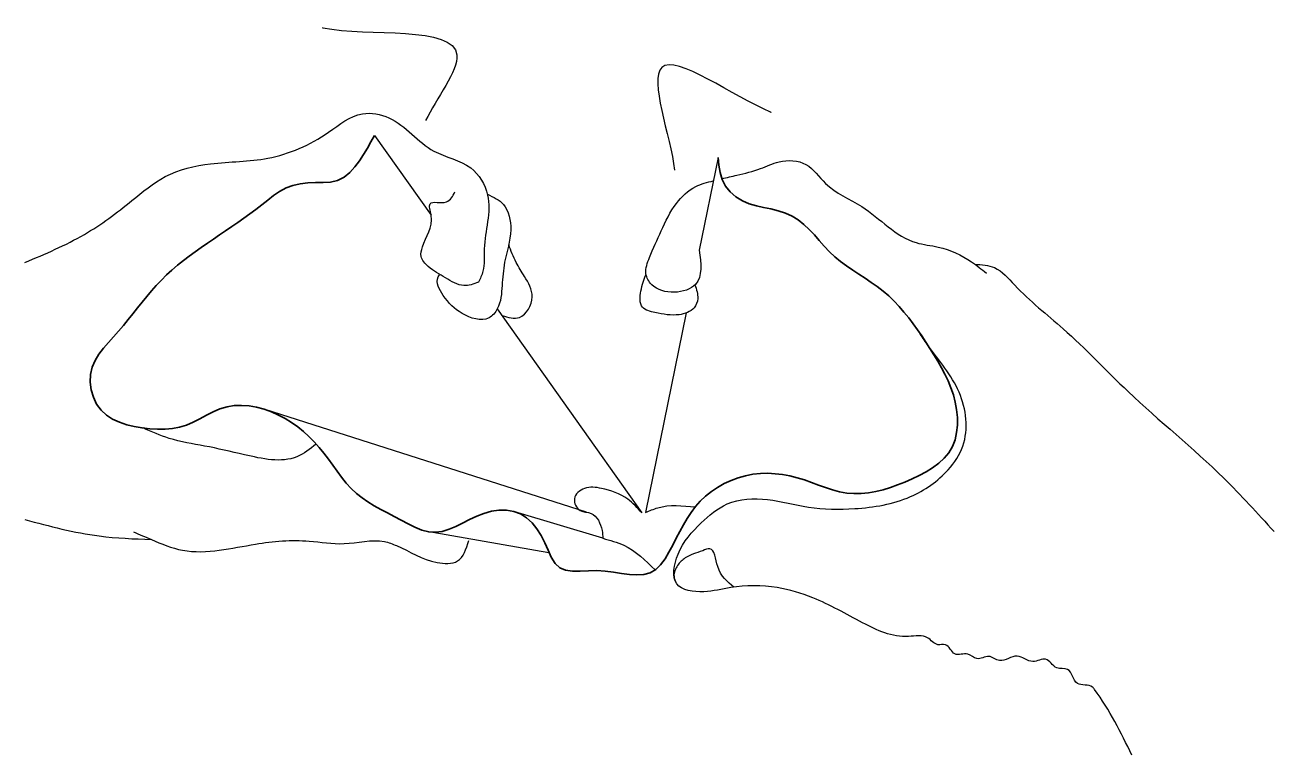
# Model space of a CAD drawing. Header units: inches. Extents: x -9 to 49, y -7 to 10.3.
# Drawn here: x 45.693 to 49.045, y 6.91 to 8.869 of the extents above; entities that cross this region are included whole.
import ezdxf

# ---------------------------------------------------------------- set-up
doc = ezdxf.new("R2010")
doc.units = ezdxf.units.IN
doc.header["$MEASUREMENT"] = 0
doc.layers.add('A-LINE-HVY', color=7, linetype='Continuous')
doc.layers.add('A-LINE-SCREEN', color=7, linetype='Continuous')

# ---------------------------------------------------------------- blocks, each defined once
blk = doc.blocks.new('block 102')
at = {"layer": 'A-LINE-SCREEN', "color": 8, "lineweight": 25}
blk.add_open_spline([(47.5024, 8.265), (47.5072, 8.2296), (47.512, 8.1942), (47.4927, 8.1733), (47.4682, 8.1466), (47.4044, 8.1436), (47.3751, 8.1722), (47.3668, 8.1804), (47.3612, 8.1911), (47.3598, 8.202), (47.358, 8.2164), (47.3635, 8.2311), (47.3691, 8.2453), (47.3792, 8.2702), (47.3898, 8.2932), (47.4006, 8.3166), (47.4123, 8.342), (47.4242, 8.3679), (47.4414, 8.3906), (47.4554, 8.409), (47.4729, 8.4254), (47.4932, 8.4356), (47.508, 8.443), (47.5243, 8.4471), (47.5405, 8.4511)], degree=3, knots=[0, 0, 0, 0, 1, 1, 1, 2, 2, 2, 3, 3, 3, 4, 4, 4, 5, 5, 5, 6, 6, 6, 7, 7, 7, 8, 8, 8, 8], dxfattribs=at)
blk = doc.blocks.new('block 103')
at = {"layer": 'A-LINE-SCREEN', "color": 8, "lineweight": 25}
blk.add_open_spline([(47.5635, 8.4567), (47.5769, 8.4599), (47.5903, 8.463), (47.6037, 8.4662), (47.6252, 8.4712), (47.6469, 8.4763), (47.6675, 8.484), (47.6838, 8.4901), (47.6994, 8.4977), (47.7168, 8.5018), (47.7409, 8.5076), (47.7683, 8.5065), (47.789, 8.495), (47.81, 8.4834), (47.8241, 8.4612), (47.8417, 8.4441), (47.8694, 8.4172), (47.9059, 8.4032), (47.9386, 8.3821), (47.9886, 8.3499), (48.0299, 8.3014), (48.0848, 8.2852), (48.1038, 8.2796), (48.1245, 8.2778), (48.1443, 8.2733), (48.1764, 8.266), (48.2064, 8.2516), (48.2336, 8.2334), (48.2474, 8.2241), (48.2605, 8.2139), (48.2735, 8.2037)], degree=3, knots=[0, 0, 0, 0, 1, 1, 1, 2, 2, 2, 3, 3, 3, 4, 4, 4, 5, 5, 5, 6, 6, 6, 7, 7, 7, 8, 8, 8, 9, 9, 9, 10, 10, 10, 10], dxfattribs=at)
blk = doc.blocks.new('block 104')
at = {"layer": 'A-LINE-SCREEN', "color": 8, "lineweight": 25}
blk.add_open_spline([(48.2424, 8.2273), (48.2607, 8.2261), (48.2791, 8.2249), (48.2948, 8.2181), (48.3159, 8.2089), (48.3322, 8.1894), (48.3492, 8.1714), (48.3906, 8.1274), (48.436, 8.0925), (48.4792, 8.0541), (48.5391, 8.0011), (48.5948, 7.9415), (48.6537, 7.8857), (48.7376, 7.8062), (48.8279, 7.7342), (48.9101, 7.6536), (48.9569, 7.6077), (49.001, 7.5589), (49.0451, 7.5102)], degree=3, knots=[0, 0, 0, 0, 1, 1, 1, 2, 2, 2, 3, 3, 3, 4, 4, 4, 5, 5, 5, 6, 6, 6, 6], dxfattribs=at)
blk = doc.blocks.new('block 105')
at = {"layer": 'A-LINE-SCREEN', "color": 8, "lineweight": 25}
blk.add_open_spline([(48.6638, 6.9104), (48.634, 6.9705), (48.6043, 7.0307), (48.5633, 7.0865), (48.5617, 7.0886), (48.5601, 7.0908), (48.5582, 7.0924), (48.5479, 7.1012), (48.5284, 7.0954), (48.5174, 7.1026), (48.5053, 7.1105), (48.5032, 7.134), (48.491, 7.1401), (48.4832, 7.144), (48.4712, 7.1408), (48.462, 7.1443), (48.4502, 7.1489), (48.4429, 7.1646), (48.4323, 7.1673), (48.4224, 7.1698), (48.4098, 7.1614), (48.3982, 7.1613), (48.3831, 7.1612), (48.3699, 7.1753), (48.3557, 7.1758), (48.3404, 7.1764), (48.324, 7.1614), (48.3088, 7.1639), (48.2991, 7.1655), (48.29, 7.1743), (48.2799, 7.1749), (48.2692, 7.1757), (48.2576, 7.1672), (48.2476, 7.169), (48.2394, 7.1704), (48.2324, 7.1786), (48.2237, 7.1809), (48.2124, 7.184), (48.1984, 7.177), (48.1888, 7.1818), (48.1791, 7.1865), (48.1738, 7.2033), (48.1633, 7.2064), (48.1572, 7.2082), (48.1494, 7.2054), (48.1429, 7.2064), (48.1322, 7.208), (48.1249, 7.2194), (48.1156, 7.2251), (48.1013, 7.2341), (48.0825, 7.2296), (48.0646, 7.2285), (48.0194, 7.2259), (47.9796, 7.2449), (47.9412, 7.2651), (47.8965, 7.2886), (47.8535, 7.3137), (47.8075, 7.3323), (47.777, 7.3447), (47.7452, 7.3542), (47.7122, 7.3595), (47.6706, 7.3663), (47.6272, 7.3662), (47.5871, 7.3595), (47.5636, 7.3556), (47.5413, 7.3495), (47.5147, 7.3485), (47.4874, 7.3475), (47.4557, 7.3519), (47.4424, 7.3698), (47.4284, 7.3885), (47.4348, 7.4219), (47.4458, 7.4489), (47.4603, 7.4845), (47.4827, 7.509), (47.5079, 7.5331), (47.5288, 7.553), (47.5515, 7.5726), (47.5777, 7.5841), (47.6107, 7.5986), (47.6492, 7.6002), (47.6858, 7.596), (47.7234, 7.5918), (47.7591, 7.5814), (47.7956, 7.5756), (47.8363, 7.5692), (47.8781, 7.5686), (47.9199, 7.5714), (47.9713, 7.5748), (48.0227, 7.5833), (48.0697, 7.6037), (48.1078, 7.6203), (48.1429, 7.6447), (48.171, 7.676), (48.1877, 7.6947), (48.2019, 7.7159), (48.2101, 7.7392), (48.2261, 7.7848), (48.2193, 7.8386), (48.1999, 7.8839), (48.1798, 7.9305), (48.1463, 7.968), (48.1172, 8.0085), (48.1097, 8.019), (48.1024, 8.0297), (48.0952, 8.0404)], degree=3, knots=[0, 0, 0, 0, 1, 1, 1, 2, 2, 2, 3, 3, 3, 4, 4, 4, 5, 5, 5, 6, 6, 6, 7, 7, 7, 8, 8, 8, 9, 9, 9, 10, 10, 10, 11, 11, 11, 12, 12, 12, 13, 13, 13, 14, 14, 14, 15, 15, 15, 16, 16, 16, 17, 17, 17, 18, 18, 18, 19, 19, 19, 20, 20, 20, 21, 21, 21, 22, 22, 22, 23, 23, 23, 24, 24, 24, 25, 25, 25, 26, 26, 26, 27, 27, 27, 28, 28, 28, 29, 29, 29, 30, 30, 30, 31, 31, 31, 32, 32, 32, 33, 33, 33, 34, 34, 34, 35, 35, 35, 35], dxfattribs=at)
blk = doc.blocks.new('block 106')
at = {"layer": 'A-LINE-SCREEN', "color": 8, "lineweight": 25}
blk.add_open_spline([(47.4912, 8.1717), (47.4954, 8.1596), (47.4996, 8.1475), (47.4986, 8.135), (47.4979, 8.1262), (47.4946, 8.1173), (47.489, 8.1105), (47.4795, 8.099), (47.4635, 8.0938), (47.4485, 8.0919), (47.4266, 8.089), (47.4067, 8.0929), (47.3839, 8.0977), (47.3712, 8.1005), (47.3575, 8.1035), (47.3504, 8.1119), (47.342, 8.122), (47.3431, 8.1399), (47.3461, 8.1554), (47.3493, 8.1723), (47.3546, 8.1865), (47.36, 8.2006)], degree=3, knots=[0, 0, 0, 0, 1, 1, 1, 2, 2, 2, 3, 3, 3, 4, 4, 4, 5, 5, 5, 6, 6, 6, 7, 7, 7, 7], dxfattribs=at)
blk = doc.blocks.new('block 107')
at = {"layer": 'A-LINE-SCREEN', "color": 8, "lineweight": 25}
blk.add_open_spline([(47.5958, 7.3609), (47.5782, 7.3751), (47.5606, 7.3894), (47.5522, 7.416), (47.5459, 7.4359), (47.5447, 7.4625), (47.5308, 7.4639), (47.5256, 7.4643), (47.5187, 7.4613), (47.512, 7.4587), (47.4945, 7.452), (47.4788, 7.4482), (47.465, 7.4391), (47.4573, 7.434), (47.4503, 7.4272), (47.4447, 7.4191), (47.4385, 7.4103), (47.4341, 7.3999), (47.435, 7.3896), (47.4352, 7.3866), (47.4359, 7.3835), (47.4369, 7.3806), (47.4374, 7.3791), (47.438, 7.3777), (47.4386, 7.3763)], degree=3, knots=[0, 0, 0, 0, 1, 1, 1, 2, 2, 2, 3, 3, 3, 4, 4, 4, 5, 5, 5, 6, 6, 6, 7, 7, 7, 8, 8, 8, 8], dxfattribs=at)
blk = doc.blocks.new('block 108')
at = {"layer": 'A-LINE-SCREEN', "color": 8, "lineweight": 25}
blk.add_open_spline([(45.6933, 7.5421), (45.7592, 7.5245), (45.8252, 7.5069), (45.8925, 7.4982), (45.9387, 7.4922), (45.9855, 7.4904), (46.0324, 7.4886)], degree=3, knots=[0, 0, 0, 0, 1, 1, 1, 2, 2, 2, 2], dxfattribs=at)
blk = doc.blocks.new('block 109')
at = {"layer": 'A-LINE-SCREEN', "color": 8, "lineweight": 25}
blk.add_open_spline([(45.9844, 7.5092), (46.0003, 7.5023), (46.0163, 7.4955), (46.0324, 7.4886), (46.0596, 7.477), (46.0872, 7.4653), (46.116, 7.4598), (46.1482, 7.4538), (46.1819, 7.4555), (46.2148, 7.4598), (46.2476, 7.4641), (46.2796, 7.471), (46.3121, 7.4763), (46.3596, 7.484), (46.4082, 7.4882), (46.4561, 7.4845), (46.4872, 7.4821), (46.5181, 7.4763), (46.5494, 7.4776), (46.5857, 7.4792), (46.6226, 7.4902), (46.6577, 7.4831), (46.669, 7.4809), (46.68, 7.4768), (46.6907, 7.4722), (46.7267, 7.4565), (46.758, 7.435), (46.799, 7.4269), (46.8182, 7.4231), (46.8396, 7.4223), (46.8539, 7.431), (46.8701, 7.441), (46.8771, 7.4634), (46.884, 7.4859)], degree=3, knots=[0, 0, 0, 0, 1, 1, 1, 2, 2, 2, 3, 3, 3, 4, 4, 4, 5, 5, 5, 6, 6, 6, 7, 7, 7, 8, 8, 8, 9, 9, 9, 10, 10, 10, 11, 11, 11, 11], dxfattribs=at)
blk = doc.blocks.new('block 110')
at = {"layer": 'A-LINE-SCREEN', "color": 8, "lineweight": 25}
blk.add_open_spline([(46.4749, 7.7448), (46.4583, 7.7315), (46.4417, 7.7183), (46.4232, 7.7107), (46.3811, 7.6933), (46.3296, 7.7051), (46.282, 7.7162), (46.2451, 7.7247), (46.2106, 7.7327), (46.175, 7.7395), (46.1435, 7.7454), (46.1112, 7.7505), (46.0804, 7.76), (46.0563, 7.7675), (46.0332, 7.7777), (46.01, 7.7879)], degree=3, knots=[0, 0, 0, 0, 1, 1, 1, 2, 2, 2, 3, 3, 3, 4, 4, 4, 5, 5, 5, 5], dxfattribs=at)
blk = doc.blocks.new('block 111')
at = {"layer": 'A-LINE-SCREEN', "color": 8, "lineweight": 25}
blk.add_open_spline([(45.6933, 8.232), (45.7477, 8.255), (45.8021, 8.278), (45.8527, 8.3074), (45.8975, 8.3335), (45.9394, 8.3648), (45.9802, 8.3979), (46.0089, 8.4212), (46.0371, 8.4454), (46.0693, 8.4623), (46.1065, 8.4818), (46.1489, 8.4915), (46.1914, 8.4966), (46.2432, 8.5028), (46.295, 8.5022), (46.345, 8.5117), (46.4025, 8.5226), (46.4576, 8.547), (46.5082, 8.5816), (46.5376, 8.6017), (46.5655, 8.6252), (46.5987, 8.6309), (46.622, 8.6349), (46.6478, 8.6301), (46.67, 8.62), (46.7163, 8.5988), (46.747, 8.5544), (46.7907, 8.5309), (46.8224, 8.5138), (46.8609, 8.5077), (46.8895, 8.4856), (46.912, 8.4682), (46.9284, 8.4408), (46.9347, 8.413), (46.9454, 8.3659), (46.9272, 8.3177), (46.9256, 8.2686), (46.9249, 8.2482), (46.9272, 8.2276), (46.9222, 8.2085), (46.9195, 8.1984), (46.9148, 8.1887), (46.9102, 8.179)], degree=3, knots=[0, 0, 0, 0, 1, 1, 1, 2, 2, 2, 3, 3, 3, 4, 4, 4, 5, 5, 5, 6, 6, 6, 7, 7, 7, 8, 8, 8, 9, 9, 9, 10, 10, 10, 11, 11, 11, 12, 12, 12, 13, 13, 13, 14, 14, 14, 14], dxfattribs=at)
blk = doc.blocks.new('block 112')
at = {"layer": 'A-LINE-SCREEN', "color": 8, "lineweight": 25}
blk.add_open_spline([(46.9343, 8.415), (46.9502, 8.4075), (46.9662, 8.4), (46.9771, 8.3878), (46.9922, 8.3707), (46.9974, 8.3444), (46.9968, 8.32), (46.996, 8.2892), (46.986, 8.2614), (46.9805, 8.2325), (46.9766, 8.2121), (46.975, 8.1912), (46.9736, 8.1699), (46.9722, 8.1485), (46.9711, 8.1268), (46.9608, 8.1075), (46.9555, 8.0976), (46.9478, 8.0883), (46.9385, 8.0833), (46.9177, 8.0723), (46.8886, 8.0825), (46.8664, 8.0953), (46.8451, 8.1076), (46.8301, 8.1224), (46.8158, 8.1434), (46.8052, 8.1589), (46.795, 8.1778), (46.802, 8.1931), (46.803, 8.1951), (46.8042, 8.1971), (46.8055, 8.1991)], degree=3, knots=[0, 0, 0, 0, 1, 1, 1, 2, 2, 2, 3, 3, 3, 4, 4, 4, 5, 5, 5, 6, 6, 6, 7, 7, 7, 8, 8, 8, 9, 9, 9, 10, 10, 10, 10], dxfattribs=at)
blk = doc.blocks.new('block 113')
at = {"layer": 'A-LINE-SCREEN', "color": 8, "lineweight": 25}
blk.add_open_spline([(46.9102, 8.179), (46.8969, 8.1742), (46.8836, 8.1693), (46.8707, 8.1699), (46.8537, 8.1708), (46.8373, 8.1813), (46.8218, 8.1905), (46.8054, 8.2003), (46.79, 8.2087), (46.7754, 8.2214), (46.7669, 8.2288), (46.7587, 8.2377), (46.7566, 8.248), (46.7549, 8.2562), (46.7571, 8.2652), (46.76, 8.2737), (46.7699, 8.3025), (46.788, 8.3247), (46.783, 8.3585), (46.7812, 8.3705), (46.7765, 8.3839), (46.7806, 8.3895), (46.7864, 8.3975), (46.81, 8.3899), (46.8243, 8.3946), (46.8356, 8.3984), (46.8411, 8.4098), (46.8467, 8.4212)], degree=3, knots=[0, 0, 0, 0, 1, 1, 1, 2, 2, 2, 3, 3, 3, 4, 4, 4, 5, 5, 5, 6, 6, 6, 7, 7, 7, 8, 8, 8, 9, 9, 9, 9], dxfattribs=at)
blk = doc.blocks.new('block 114')
at = {"layer": 'A-LINE-SCREEN', "color": 8, "lineweight": 25}
blk.add_open_spline([(46.9737, 8.0894), (46.99, 8.0846), (47.0062, 8.0798), (47.0201, 8.0847), (47.0392, 8.0915), (47.0537, 8.1171), (47.0544, 8.1396), (47.055, 8.1599), (47.0443, 8.1776), (47.0338, 8.1944), (47.0259, 8.2071), (47.0181, 8.2192), (47.0114, 8.2321), (47.0035, 8.2472), (46.9971, 8.2633), (46.9913, 8.2795)], degree=3, knots=[0, 0, 0, 0, 1, 1, 1, 2, 2, 2, 3, 3, 3, 4, 4, 4, 5, 5, 5, 5], dxfattribs=at)
blk = doc.blocks.new('block 243')
at = {"layer": 'A-LINE-HVY', "color": 4, "lineweight": 25}
blk.add_lwpolyline([(47.5532, 8.5135), (47.5024, 8.265)], dxfattribs=at)
blk = doc.blocks.new('block 244')
at = {"layer": 'A-LINE-HVY', "color": 4, "lineweight": 25}
blk.add_lwpolyline([(47.468, 8.0966), (47.3585, 7.5607)], dxfattribs=at)
blk = doc.blocks.new('block 245')
at = {"layer": 'A-LINE-HVY', "color": 4, "lineweight": 25}
blk.add_lwpolyline([(46.631, 8.573), (46.783, 8.3585)], dxfattribs=at)
blk = doc.blocks.new('block 246')
at = {"layer": 'A-LINE-HVY', "color": 4, "lineweight": 25}
blk.add_lwpolyline([(46.9608, 8.1075), (47.3488, 7.56)], dxfattribs=at)
blk = doc.blocks.new('block 247')
at = {"layer": 'A-LINE-HVY', "color": 4, "lineweight": 25}
blk.add_open_spline([(47.3488, 7.56), (47.3368, 7.5734), (47.3248, 7.5868), (47.3107, 7.5971), (47.2904, 7.6118), (47.2656, 7.6202), (47.2403, 7.6256), (47.2251, 7.6289), (47.2097, 7.6311), (47.1947, 7.6256), (47.182, 7.621), (47.1696, 7.6109), (47.1677, 7.5981), (47.1661, 7.5866), (47.173, 7.5729), (47.1831, 7.5669), (47.192, 7.5616), (47.2035, 7.5623), (47.2127, 7.5585), (47.2289, 7.5518), (47.2384, 7.5314), (47.2418, 7.513), (47.2432, 7.5057), (47.2436, 7.4987), (47.244, 7.4918)], degree=3, knots=[0, 0, 0, 0, 1, 1, 1, 2, 2, 2, 3, 3, 3, 4, 4, 4, 5, 5, 5, 6, 6, 6, 7, 7, 7, 8, 8, 8, 8], dxfattribs=at)
blk = doc.blocks.new('block 248')
at = {"layer": 'A-LINE-HVY', "color": 4, "lineweight": 25}
blk.add_open_spline([(47.3585, 7.5607), (47.3694, 7.5656), (47.3804, 7.5705), (47.3916, 7.5738), (47.4234, 7.5831), (47.4578, 7.5796), (47.4921, 7.576)], degree=3, knots=[0, 0, 0, 0, 1, 1, 1, 2, 2, 2, 2], dxfattribs=at)
blk = doc.blocks.new('block 249')
at = {"layer": 'A-LINE-HVY', "color": 4, "lineweight": 25}
blk.add_lwpolyline([(47.244, 7.4918), (47.0079, 7.5632)], dxfattribs=at)
blk = doc.blocks.new('block 250')
at = {"layer": 'A-LINE-HVY', "color": 4, "lineweight": 25}
blk.add_lwpolyline([(47.1997, 7.5617), (46.3376, 7.8372)], dxfattribs=at)
blk = doc.blocks.new('block 251')
at = {"layer": 'A-LINE-HVY', "color": 4, "lineweight": 25}
blk.add_open_spline([(47.244, 7.4918), (47.2634, 7.4867), (47.2828, 7.4816), (47.3005, 7.4732), (47.3323, 7.4582), (47.3585, 7.4326), (47.3846, 7.4069)], degree=3, knots=[0, 0, 0, 0, 1, 1, 1, 2, 2, 2, 2], dxfattribs=at)
blk = doc.blocks.new('block 252')
at = {"layer": 'A-LINE-HVY', "color": 4, "lineweight": 25}
blk.add_lwpolyline([(46.7882, 7.508), (47.0995, 7.4538)], dxfattribs=at)
blk = doc.blocks.new('block 281')
at = {"layer": 'A-LINE-HVY', "color": 4, "lineweight": 35}
blk.add_lwpolyline([(46.631, 8.573), (46.6216, 8.5557), (46.612, 8.5385), (46.6017, 8.5215), (46.5906, 8.5049), (46.5784, 8.4886), (46.5648, 8.4733), (46.5495, 8.4606), (46.5323, 8.4521), (46.5135, 8.4479), (46.4934, 8.4465), (46.4728, 8.4462), (46.4521, 8.4454), (46.4319, 8.443), (46.4124, 8.4387), (46.3939, 8.432), (46.3766, 8.4228), (46.3603, 8.4115), (46.3446, 8.3991), (46.3289, 8.3866), (46.313, 8.3745), (46.2969, 8.3627), (46.2808, 8.3511), (46.2645, 8.3396), (46.2482, 8.3284), (46.2318, 8.3172), (46.2155, 8.306), (46.1991, 8.2948), (46.1828, 8.2836), (46.1665, 8.2722), (46.1504, 8.2607), (46.1343, 8.249), (46.1185, 8.2369), (46.1029, 8.2246), (46.0877, 8.2118), (46.0731, 8.1984), (46.0592, 8.1846), (46.0457, 8.1703), (46.0326, 8.1556), (46.0199, 8.1406), (46.0073, 8.1254), (45.9949, 8.11), (45.9824, 8.0944), (45.9699, 8.0788), (45.9572, 8.0632), (45.9441, 8.0477), (45.9307, 8.0324), (45.917, 8.0172), (45.9037, 8.0018), (45.8915, 7.9858), (45.8812, 7.969), (45.8736, 7.9509), (45.8693, 7.9314), (45.8685, 7.9108), (45.8711, 7.8902), (45.8768, 7.8702), (45.8856, 7.8518), (45.8974, 7.8358), (45.9117, 7.8226), (45.9283, 7.8118), (45.9466, 7.8033), (45.9662, 7.7967), (45.9867, 7.7917), (46.0076, 7.7882), (46.0285, 7.7858), (46.0491, 7.7845), (46.0692, 7.7845), (46.089, 7.7862), (46.1082, 7.7898), (46.1268, 7.7956), (46.1449, 7.8035), (46.1627, 7.8126), (46.1805, 7.8221), (46.1984, 7.8312), (46.2166, 7.839), (46.2354, 7.8447), (46.2548, 7.8478), (46.2747, 7.8485), (46.2949, 7.847), (46.315, 7.8434), (46.335, 7.8381), (46.3546, 7.8311), (46.3735, 7.8227), (46.3917, 7.8131), (46.4089, 7.8025), (46.4252, 7.7908), (46.4407, 7.7783), (46.4554, 7.7649), (46.4694, 7.7508), (46.4827, 7.7359), (46.4954, 7.7205), (46.5076, 7.7045), (46.5194, 7.6881), (46.5312, 7.6717), (46.5431, 7.6556), (46.5555, 7.6402), (46.5685, 7.6256), (46.5826, 7.6123), (46.5977, 7.6003), (46.6137, 7.5894), (46.6306, 7.5793), (46.6481, 7.5696), (46.666, 7.5602), (46.6843, 7.5506), (46.7027, 7.5406), (46.7212, 7.5306), (46.7398, 7.5214), (46.7582, 7.514), (46.7766, 7.5092), (46.7949, 7.508), (46.813, 7.5105), (46.8312, 7.516), (46.8494, 7.5236), (46.8677, 7.5325), (46.8864, 7.5419), (46.9054, 7.5509), (46.9248, 7.5586), (46.9448, 7.5644), (46.9652, 7.5673), (46.9855, 7.5673), (47.005, 7.564), (47.0231, 7.5571), (47.0395, 7.5468), (47.0542, 7.5334), (47.0672, 7.5175), (47.0785, 7.4996), (47.0882, 7.4801), (47.0969, 7.46), (47.1056, 7.441), (47.1157, 7.4247), (47.1282, 7.4128), (47.144, 7.4062), (47.1626, 7.4038), (47.1833, 7.404), (47.2054, 7.405), (47.228, 7.4052), (47.2506, 7.4036), (47.2728, 7.4008), (47.2945, 7.3977), (47.3154, 7.3951), (47.3352, 7.3939), (47.3537, 7.3951), (47.3707, 7.3994), (47.3859, 7.4078), (47.3991, 7.4206), (47.4109, 7.4368), (47.4215, 7.4549), (47.4314, 7.4738), (47.441, 7.4923), (47.4505, 7.5105), (47.4602, 7.5281), (47.4704, 7.5451), (47.4811, 7.5614), (47.4928, 7.5769), (47.5056, 7.5914), (47.5197, 7.6049), (47.5353, 7.6174), (47.552, 7.6286), (47.5697, 7.6385), (47.5882, 7.6471), (47.6073, 7.6542), (47.6269, 7.6598), (47.6468, 7.6637), (47.6668, 7.6659), (47.6867, 7.6664), (47.7066, 7.6653), (47.7264, 7.6629), (47.7461, 7.6592), (47.7656, 7.6543), (47.7849, 7.6484), (47.8039, 7.6417), (47.8228, 7.6347), (47.8416, 7.6278), (47.8604, 7.6216), (47.8793, 7.6166), (47.8984, 7.6133), (47.9177, 7.6119), (47.9371, 7.6122), (47.9566, 7.6141), (47.9762, 7.6175), (47.9959, 7.6222), (48.0155, 7.6281), (48.035, 7.635), (48.0545, 7.6428), (48.0738, 7.6514), (48.0929, 7.6606), (48.1115, 7.6705), (48.1291, 7.6813), (48.1454, 7.6933), (48.16, 7.7065), (48.1723, 7.7213), (48.1821, 7.7378), (48.1891, 7.756), (48.1934, 7.7754), (48.1954, 7.7957), (48.1953, 7.8164), (48.1933, 7.8371), (48.1897, 7.8573), (48.1846, 7.8768), (48.1781, 7.8957), (48.1706, 7.9141), (48.1621, 7.932), (48.1528, 7.9496), (48.1429, 7.9669), (48.1326, 7.984), (48.1219, 8.0011), (48.1111, 8.018), (48.1, 8.0348), (48.0886, 8.0514), (48.0768, 8.0677), (48.0647, 8.0837), (48.0521, 8.0991), (48.039, 8.1141), (48.0254, 8.1284), (48.0111, 8.1421), (47.9962, 8.155), (47.9806, 8.1671), (47.9644, 8.1785), (47.9479, 8.1895), (47.9312, 8.2004), (47.9146, 8.2114), (47.8981, 8.2226), (47.8821, 8.2345), (47.8667, 8.2471), (47.8521, 8.2607), (47.8382, 8.2754), (47.8249, 8.2906), (47.8116, 8.3058), (47.798, 8.3205), (47.7838, 8.3342), (47.7685, 8.3464), (47.7518, 8.3565), (47.7338, 8.3644), (47.7147, 8.3707), (47.6951, 8.3756), (47.6755, 8.3796), (47.6561, 8.3838), (47.6371, 8.3893), (47.6186, 8.3973), (47.6012, 8.4081), (47.5857, 8.4215), (47.5732, 8.437), (47.5643, 8.4544), (47.5587, 8.4733), (47.5554, 8.4932), (47.5532, 8.5135)], dxfattribs=at)
blk = doc.blocks.new('block 660')
h = blk.add_hatch(color=7)
h.dxf.hatch_style = 2
h.paths.add_polyline_path([(47.6943, 8.636), (47.6961, 8.6348), (47.694, 8.6353)])
at = {"lineweight": 0}
blk.add_lwpolyline([(47.6943, 8.636), (47.6961, 8.6348), (47.694, 8.6353), (47.6943, 8.636)], dxfattribs=at)
at = {"color": 7, "lineweight": 25}
blk.add_open_spline([(47.6941, 8.6357), (47.5967, 8.6755), (47.4405, 8.792), (47.4019, 8.7551), (47.3681, 8.7226), (47.4251, 8.5716), (47.4367, 8.4798)], degree=3, knots=[0, 0, 0, 0, 1, 1, 1, 2, 2, 2, 2], dxfattribs=at)
blk = doc.blocks.new('block 664')
h = blk.add_hatch(color=7)
h.dxf.hatch_style = 2
h.paths.add_polyline_path([(46.4929, 8.8612), (46.4908, 8.862), (46.4931, 8.8619)])
at = {"lineweight": 0}
blk.add_lwpolyline([(46.4929, 8.8612), (46.4908, 8.862), (46.4931, 8.8619), (46.4929, 8.8612)], dxfattribs=at)
at = {"color": 7, "lineweight": 25}
blk.add_open_spline([(46.493, 8.8615), (46.6127, 8.8373), (46.8448, 8.8692), (46.8522, 8.7888), (46.8561, 8.746), (46.7964, 8.6713), (46.7685, 8.6126)], degree=3, knots=[0, 0, 0, 0, 1, 1, 1, 2, 2, 2, 2], dxfattribs=at)

msp = doc.modelspace()

# ---------------------------------------------------------------- block references
for name in ['block 664', 'block 660']:
    msp.add_blockref(name, (0, 0))
at = {"layer": 'A-LINE-HVY'}
for name in ['block 281', 'block 245', 'block 243', 'block 246', 'block 244', 'block 250', 'block 247', 'block 248', 'block 249', 'block 252', 'block 251']:
    msp.add_blockref(name, (0, 0), dxfattribs=at)
at = {"layer": 'A-LINE-SCREEN'}
for name in ['block 111', 'block 103', 'block 102', 'block 113', 'block 112', 'block 114', 'block 104', 'block 106', 'block 105', 'block 110', 'block 108', 'block 109', 'block 107']:
    msp.add_blockref(name, (0, 0), dxfattribs=at)

doc.saveas('drawing.dxf')
